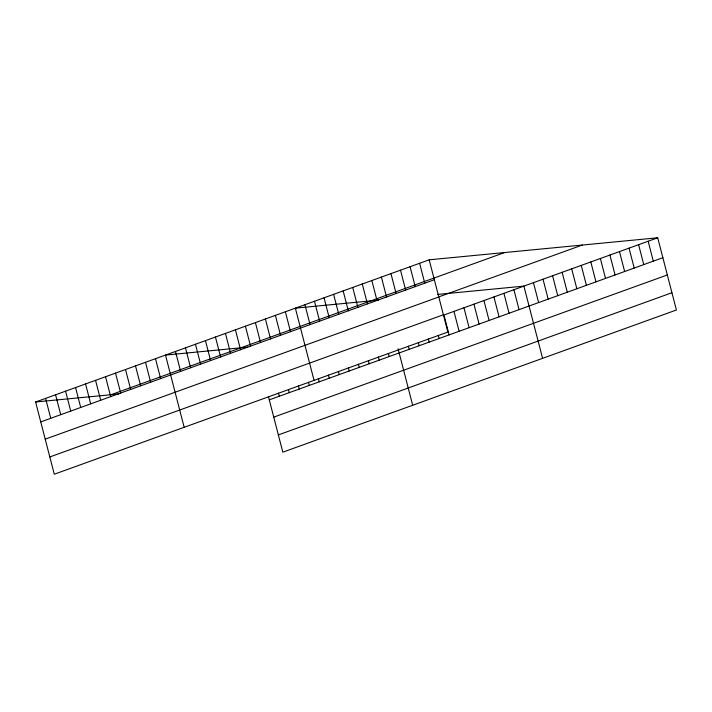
<?xml version="1.0" encoding="UTF-8"?>
<svg xmlns="http://www.w3.org/2000/svg" width="712" height="712" viewBox="0 0 712 712"><rect width="100%" height="100%" fill="white"/><g stroke="black" fill="none" stroke-linecap="round" stroke-linejoin="round"><path stroke-width="1.07" d="M429.185 259.818L447.866 332.041L54.281 474.219L35.6 401.995L429.185 259.818L657.719 237.781L676.4 310.005L282.815 452.182L268.469 396.726M111.019 394.724L504.603 252.546M40.744 421.905L434.338 279.727M438.494 297.002L582.3 245.053M45.212 439.171L438.797 296.984M49.813 456.953L443.398 314.775M657.719 237.781L443.977 314.989L449.121 334.898M269.278 399.868L662.872 257.691M273.746 417.134L667.331 274.957M278.348 434.916L671.932 292.739M378.553 300.135L295.364 308.154L314.045 380.386M437.8 294.421L523.899 286.117L542.58 358.35M247.696 347.144L165.487 355.074L184.159 427.298M35.6 401.995L118.788 393.976M648.16 241.235L653.313 261.144M638.602 244.688L643.755 264.597M629.043 248.141L634.196 268.05M619.485 251.594L624.638 271.503M609.926 255.047L615.079 274.948M600.367 258.5L605.52 278.401M590.809 261.954L595.962 281.854M581.25 265.407L586.403 285.307M571.692 268.851L576.845 288.76M562.133 272.304L567.286 292.214M552.574 275.758L557.727 295.667M543.016 279.211L548.169 299.12M533.457 282.664L538.61 302.573M513.913 289.731L519.057 309.64M503.918 293.335L509.071 313.244M493.932 296.948L499.076 316.858M483.938 300.553L489.082 320.462M473.943 304.166L479.096 324.076M463.957 307.771L469.101 327.68M453.962 311.384L459.115 331.294M419.626 263.271L424.779 283.18M438.316 335.37L439.135 338.512M410.067 266.724L415.221 286.625M428.33 338.974L429.14 342.116M400.509 270.177L405.662 290.078M418.336 342.588L419.145 345.729M390.95 273.63L396.103 293.531M408.341 346.192L409.16 349.334M381.392 277.084L386.545 296.984M398.079 348.755L412.693 405.27M371.833 280.528L376.986 300.437M388.36 353.41L389.179 356.552M362.274 283.981L367.428 303.89M378.375 357.024L379.185 360.165M352.716 287.434L357.869 307.344M368.38 360.628L369.19 363.779M343.157 290.888L348.31 310.797M358.385 364.241L359.204 367.383M333.599 294.341L338.752 314.25M348.399 367.846L349.209 370.997M324.04 297.794L329.193 317.703M338.405 371.459L339.224 374.601M314.482 301.247L319.635 321.157M328.419 375.064L329.229 378.214M304.923 304.7L310.076 324.61M318.424 378.677L319.234 381.819M308.438 382.282L309.248 385.432M285.378 311.767L290.523 331.676M298.444 385.895L299.254 389.037M275.384 315.372L280.537 335.281M288.449 389.508L289.268 392.65M265.398 318.985L270.542 338.894M278.463 393.113L279.273 396.255M255.403 322.589L260.548 342.499M245.409 326.203L250.562 346.112M235.423 329.807L240.567 349.717M225.428 333.421L230.581 353.33M215.442 337.025L220.587 356.935M205.448 340.639L210.601 360.548M195.453 344.243L200.606 364.152M185.467 347.857L190.611 367.766M175.472 351.461L180.625 371.37M155.492 358.679L160.645 378.588M145.497 362.292L150.65 382.202M135.511 365.906L140.656 385.806M125.517 369.51L130.67 389.42M115.531 373.124L120.675 393.024M105.536 376.728L110.689 396.637M95.55 380.342L100.695 400.251M85.556 383.946L90.7 403.855M75.561 387.559L80.714 407.469M65.575 391.164L70.719 411.073M55.581 394.777L60.734 414.687M45.595 398.382L50.739 418.291"/></g></svg>
